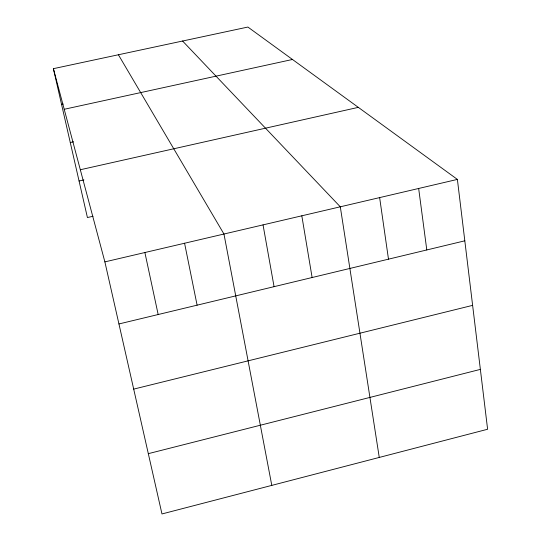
<?xml version="1.0" encoding="UTF-8"?>
<svg xmlns="http://www.w3.org/2000/svg" width="541" height="541" viewBox="0 0 541 541"><rect width="100%" height="100%" fill="white"/><g stroke="black" fill="none" stroke-linecap="round" stroke-linejoin="round"><path stroke-width="0.81" d="M148.315 453.662L480.367 369.388M133.701 389.114L472.624 305.361M118.939 323.958L464.814 240.819M104.88 261.885L457.388 179.409L487.61 429.256L161.975 513.95L104.88 261.885L53.39 68.673L247.886 27.05L457.388 179.409M93.025 216.258L87.419 217.543L53.39 68.673M79.067 180.998L83.923 179.903M80.325 169.746L358.318 107.361M70.276 142.533L73.549 141.81M64.21 109.282L292.478 59.476M61.552 104.393L63.148 104.041M182.588 41.021L340.296 206.804L379.261 457.436M118.398 54.756L223.96 234.023L271.792 485.392M144.887 252.525L158.168 314.524M184.576 243.234L197.1 305.171M263.041 224.88L274.071 286.669M301.817 215.805L312.116 277.519M379.633 197.6L388.485 259.166M418.66 188.471L426.795 249.956"/></g></svg>
